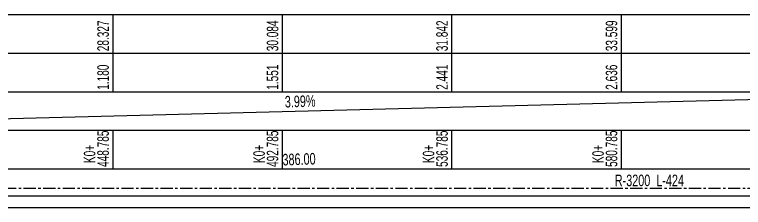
# Model space of a CAD drawing. Header units: millimetres. Extents: x 0 to 987207, y 0 to 5060561.
# Drawn here: x 493596.1 to 493785.4, y 2530010.8 to 2530060.8 of the extents above; entities that cross this region are included whole.
import ezdxf

# ---------------------------------------------------------------- set-up
doc = ezdxf.new("R2010")
doc.units = ezdxf.units.MM
doc.header["$LTSCALE"] = 0.1
doc.linetypes.add('CENTER', pattern=[50.8, 31.75, -6.35, 6.35, -6.35])
doc.layers.add('桥梁图表', color=7, linetype='CONTINUOUS')
doc.styles.add('MyFont', font='fsdb_e.shx', dxfattribs={"width": 0.78, "bigfont": 'hztxt.shx'})

msp = doc.modelspace()

# ---------------------------------------------------------------- linework, layer by layer
at = {"layer": '桥梁图表', "color": 3, "linetype": 'Continuous'}
for p, q in [((493233.0365, 2530060.8488), (493949.6135, 2530060.8488)), ((493233.0365, 2530010.8488), (493949.6135, 2530010.8488))]:
    msp.add_line(p, q, dxfattribs=at)
at = {"layer": '桥梁图表', "color": 1, "linetype": 'Continuous'}
for p, q in [((493621.6135, 2530060.8488), (493621.6135, 2530040.8488)), ((493665.6135, 2530060.8488), (493665.6135, 2530040.8488)), ((493709.6135, 2530060.8488), (493709.6135, 2530040.8488)), ((493753.6135, 2530060.8488), (493753.6135, 2530040.8488)), ((493233.0365, 2530050.8488), (493949.6135, 2530050.8488)), ((493233.0365, 2530040.8488), (493949.6135, 2530040.8488)), ((493233.0365, 2530030.8488), (493949.6135, 2530030.8488)), ((493621.6135, 2530030.8488), (493621.6135, 2530020.8488)), ((493665.6135, 2530030.8488), (493665.6135, 2530020.8488)), ((493709.6135, 2530030.8488), (493709.6135, 2530020.8488)), ((493753.6135, 2530030.8488), (493753.6135, 2530020.8488)), ((493233.0365, 2530020.8488), (493949.6135, 2530020.8488))]:
    msp.add_line(p, q, dxfattribs=at)
at = {"layer": '桥梁图表', "color": 7, "linetype": 'Continuous'}
for p, q in [((493476.8285, 2530030.8488), (493862.8285, 2530040.8488)), ((493573.4574, 2530013.8488), (493949.6135, 2530013.8488))]:
    msp.add_line(p, q, dxfattribs=at)
at = {"layer": '桥梁图表', "color": 8, "linetype": 'CENTER'}
msp.add_line((493253.0365, 2530015.8488), (493949.6135, 2530015.8488), dxfattribs=at)

# ---------------------------------------------------------------- texts
at = {"layer": '桥梁图表', "color": 7, "linetype": 'Continuous', "style": 'MyFont'}
for s, rotation, width, p in [('28.327', 90, 0.65, (493620.6135, 2530051.3488)), ('30.084', 90, 0.65, (493664.6135, 2530051.3488)), ('31.842', 90, 0.65, (493708.6135, 2530051.3488)), ('33.599', 90, 0.65, (493752.6135, 2530051.3488)), ('1.180', 90, 0.65, (493620.6135, 2530041.3488)), ('1.551', 90, 0.65, (493664.6135, 2530041.3488)), ('2.441', 90, 0.65, (493708.6135, 2530041.3488)), ('2.636', 90, 0.65, (493752.6135, 2530041.3488)), ('3.99%', 1.780642, 0.7, (493666.353, 2530036.74)), ('448.785', 90, 0.65, (493620.6135, 2530021.3488)), ('492.785', 90, 0.65, (493664.6135, 2530021.3488)), ('536.785', 90, 0.65, (493708.6135, 2530021.3488)), ('580.785', 90, 0.65, (493752.6135, 2530021.3488)), ('K0+', 90, 0.65, (493617.1135, 2530022.3488)), ('K0+', 90, 0.65, (493661.1135, 2530022.3488)), ('K0+', 90, 0.65, (493705.1135, 2530022.3488)), ('K0+', 90, 0.65, (493749.1135, 2530022.3488)), ('386.00', 1.780642, 0.7, (493665.7537, 2530021.7214))]:
    msp.add_text(s, height=3, rotation=rotation, dxfattribs=dict(at, width=width)).set_placement(p)
at = {"layer": '桥梁图表', "color": 7, "linetype": 'Continuous', "style": 'MyFont', "width": 0.7}
msp.add_text('R-3200  L-424', height=3, dxfattribs=at).set_placement((493751.9678, 2530016.3488))

doc.saveas('drawing.dxf')
